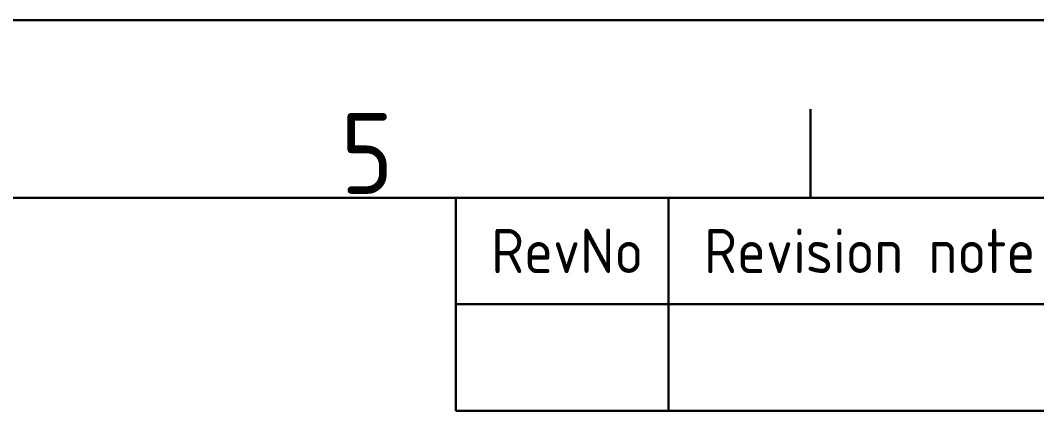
# Model space of a CAD drawing. Header units: millimetres. Extents: x 491 to 1718, y -1006 to -146.
# Drawn here: x 1120.4 to 1287.8, y -210.6 to -146.3 of the extents above; entities that cross this region are included whole.
import ezdxf
from ezdxf.enums import TextEntityAlignment as Align

# ---------------------------------------------------------------- set-up
doc = ezdxf.new("R2010")
doc.units = ezdxf.units.MM
doc.layers.add('图框层', color=7, linetype='Continuous', lineweight=30)
doc.styles.add('ISO Proportional', font='isocp.shx')

msp = doc.modelspace()

# ---------------------------------------------------------------- linework, layer by layer
at = {"layer": '图框层', "color": 0, "lineweight": 30}
for p, q in [((1688.835, -146.333), (490.879, -146.333)), ((1250.559, -175.551), (1250.559, -160.942)), ((1688.835, -175.551), (520.098, -175.551)), ((1688.835, -175.551), (520.098, -175.551)), ((1192.122, -210.613), (1192.122, -175.551)), ((1227.184, -210.613), (1227.184, -175.551)), ((1192.122, -193.082), (1688.835, -193.082)), ((1192.122, -210.613), (1688.835, -210.613))]:
    msp.add_line(p, q, dxfattribs=at)

# ---------------------------------------------------------------- texts
at = {"layer": '图框层', "color": 0, "lineweight": 30, "style": 'ISO Proportional'}
msp.add_text('5', height=13.324, dxfattribs=at).set_placement((1177.512, -168.247), align=Align.MIDDLE)
for s, height, p in [('RevNo', 7.3046, (1197.965, -184.317)), ('Revision note', 7.30461, (1233.027, -184.317))]:
    msp.add_text(s, height=height, dxfattribs=at).set_placement(p, align=Align.MIDDLE_LEFT)

doc.saveas('drawing.dxf')
